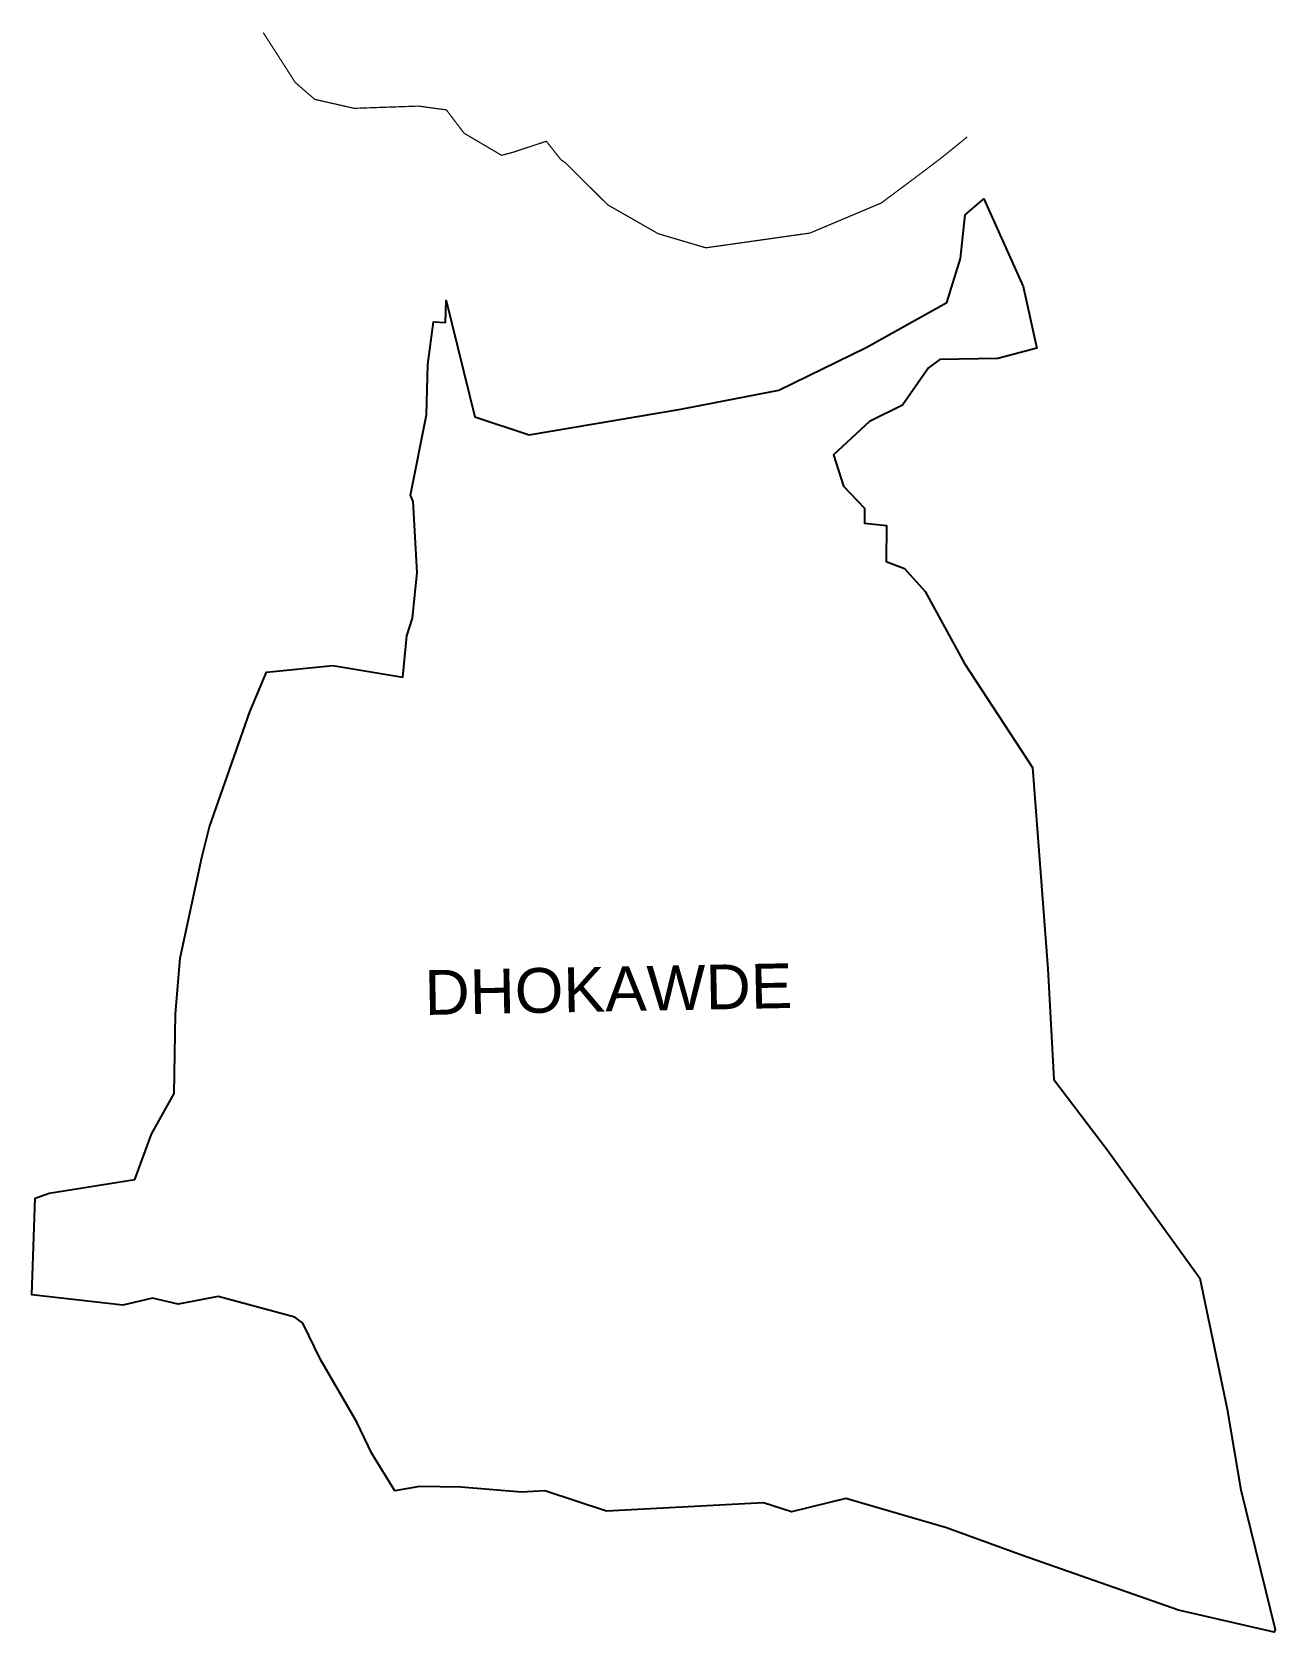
# Model space of a CAD drawing. Header units: metres. Extents: x 276328 to 279350, y 2076904 to 2080794.
import ezdxf

# ---------------------------------------------------------------- set-up
doc = ezdxf.new("R2010")
doc.units = ezdxf.units.M
for name, color, linetype in [('LOW TIDE LINE', 5, 'Continuous'), ('village', 3, 'Continuous'), ('VILLAGE NAME', 250, 'Continuous')]:
    doc.layers.add(name, color=color, linetype=linetype)
doc.styles.get("Standard").update_dxf_attribs({"font": 'calibri.ttf'})

msp = doc.modelspace()

# ---------------------------------------------------------------- linework, layer by layer
at = {"layer": 'LOW TIDE LINE', "lineweight": 0}
msp.add_lwpolyline([(276890, 2080792.2, 3, 3, 0), (276968, 2080670.8, 3, 3, 0), (277015.4, 2080629.9, 3, 3, 0), (277111.1, 2080608.2, 3, 3, 0), (277267.4, 2080613.6, 3, 3, 0), (277335.3, 2080604.4, 3, 3, 0), (277378.4, 2080547.6, 3, 3, 0), (277469.6, 2080493.9, 3, 3, 0), (277497.7, 2080501.5, 3, 3, 0), (277578.3, 2080528.1, 3, 3, 0), (277613.6, 2080483.5, 3, 3, 0), (277625.4, 2080475.2, 3, 3, 0), (277727.8, 2080373.4, 3, 3, 0), (277850.7, 2080303.2, 3, 3, 0), (277966.3, 2080269.1, 3, 3, 0), (278219.2, 2080304.9, 3, 3, 0), (278392.7, 2080378, 3, 3, 0), (278481.9, 2080444.5, 3, 3, 0), (278538.7, 2080487.6, 3, 3, 0), (278601.7, 2080538.6, 3, 3, 0)], format="xyseb", dxfattribs=at)
at = {"layer": 'village', "color": 3}
msp.add_polyline3d([(279350.2, 2076910.3, 0), (279347.8, 2076903.9, 0), (279115.6, 2076957.4, 0), (278735.8, 2077090.2, 0), (278551.2, 2077157.1, 0), (278306.7, 2077228.2, 0), (278174.8, 2077196.1, 0), (278106.1, 2077217.7, 0), (277724.7, 2077197.5, 0), (277574.5, 2077247.5, 0), (277518, 2077243.8, 0), (277370.8, 2077256.3, 0), (277269.7, 2077257.6, 0), (277209.7, 2077247.3, 0), (277154.1, 2077337.9, 0), (277117.3, 2077414.4, 0), (277029.5, 2077566.3, 0), (276986.3, 2077654.4, 0), (276966.9, 2077669.2, 0), (276780.7, 2077719.4, 0), (276683.1, 2077701.1, 0), (276620.6, 2077715.3, 0), (276548.5, 2077698.7, 0), (276327.7, 2077723.9, 0), (276335.5, 2077958.3, 0), (276369.6, 2077970.8, 0), (276578.1, 2078004.4, 0), (276618.1, 2078113.9, 0), (276673.4, 2078213.4, 0), (276676.7, 2078407.1, 0), (276687.8, 2078542.1, 0), (276740.7, 2078786.7, 0), (276759, 2078861.4, 0), (276857.5, 2079141, 0), (276898.1, 2079237.8, 0), (277059.5, 2079253.7, 0), (277229.1, 2079224.9, 0), (277238.8, 2079325.8, 0), (277252.7, 2079368.7, 0), (277264.6, 2079479.9, 0), (277254.9, 2079652.7, 0), (277247.9, 2079667.4, 0), (277287.1, 2079862.7, 0), (277290.6, 2079985.4, 0), (277303.7, 2080089.2, 0), (277333, 2080087.8, 0), (277334.9, 2080140.8, 0), (277404.6, 2079858.1, 0), (277536.4, 2079814.6, 0), (277905.6, 2079876.5, 0), (278143.4, 2079923.2, 0), (278356.3, 2080027, 0), (278552.1, 2080136.5, 0), (278585.2, 2080242.7, 0), (278596.9, 2080349, 0), (278641.9, 2080388.3, 0), (278737.5, 2080175, 0), (278770.8, 2080024.7, 0), (278676, 2080000, 0), (278535, 2079997.3, 0), (278507.3, 2079977.6, 0), (278444.1, 2079886.8, 0), (278364.2, 2079846.7, 0), (278276.4, 2079766, 0), (278300.9, 2079689.6, 0), (278351.7, 2079636.5, 0), (278352.3, 2079599.4, 0), (278405.2, 2079594, 0), (278404.8, 2079506.1, 0), (278449.2, 2079489.6, 0), (278499.5, 2079433.7, 0), (278595, 2079258.5, 0), (278760.3, 2079006, 0), (278798.1, 2078516.3, 0), (278812.4, 2078247.4, 0), (278942.5, 2078075.3, 0), (279167, 2077763.8, 0), (279234.2, 2077445.5, 0), (279267.4, 2077249.8, 0)], close=True, dxfattribs=at)

# ---------------------------------------------------------------- texts
at = {"layer": 'VILLAGE NAME', "insert": (277281.2, 2078512.7), "char_height": 108.748, "attachment_point": 1, "rotation": 1.1028}
msp.add_mtext_dynamic_manual_height_columns('{\\fArial|b0|i0|c0|p34;DHOKAWDE}', width=726.929, gutter_width=543.7, heights=[0], dxfattribs=at)

doc.saveas('drawing.dxf')
